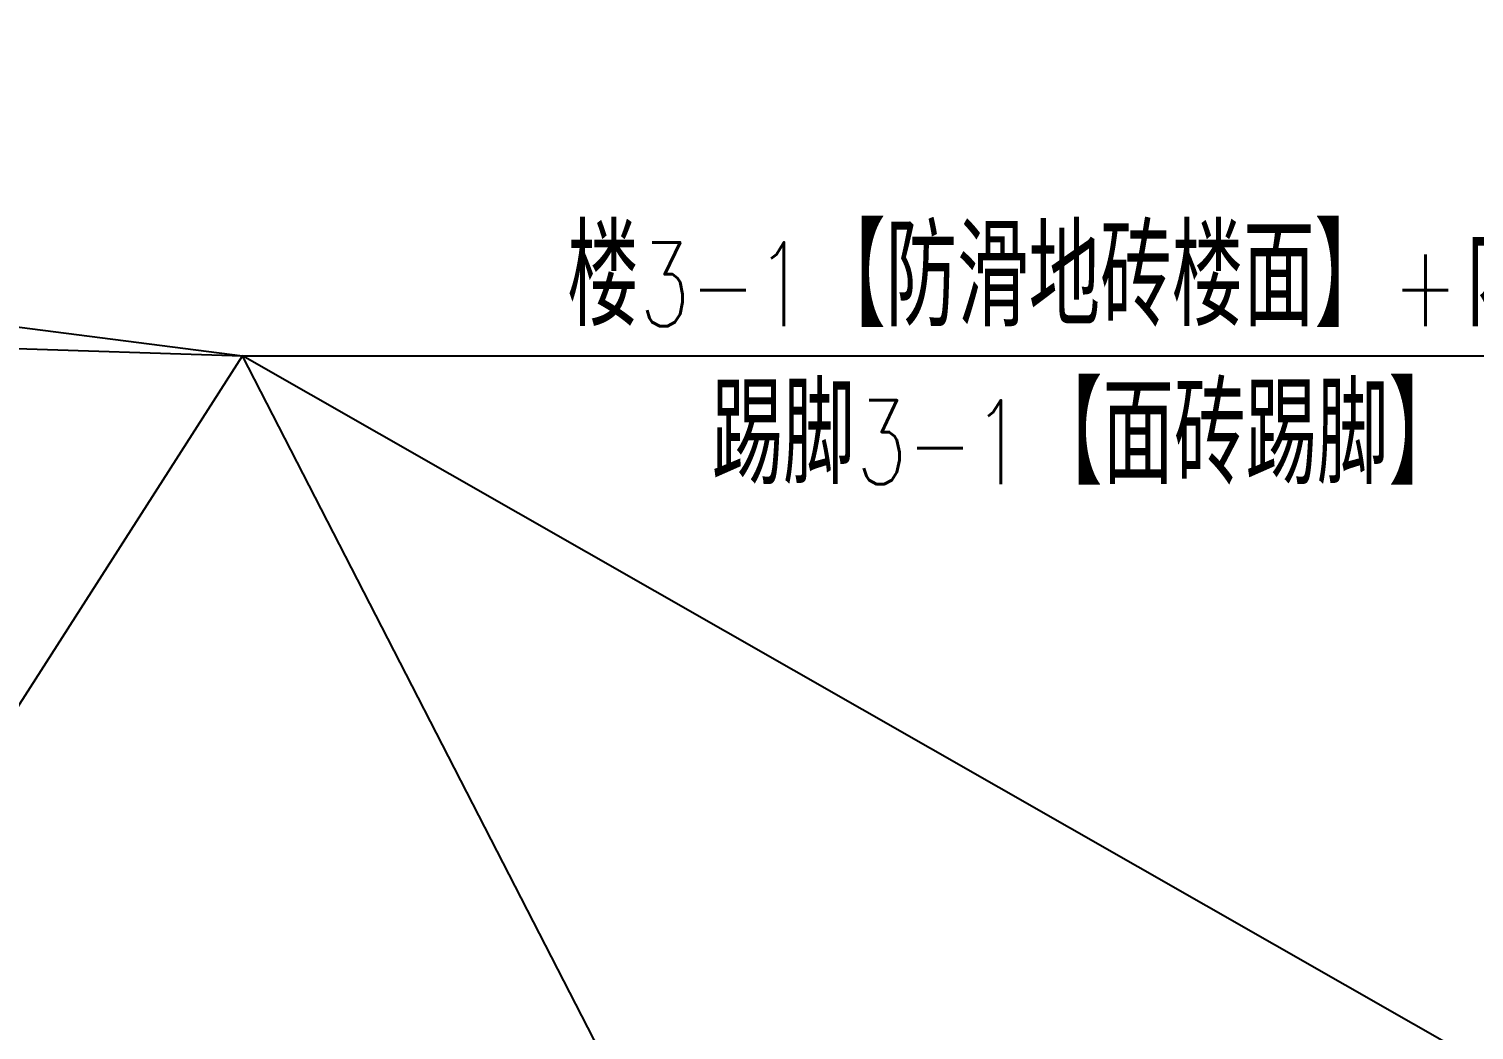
# Model space of a CAD drawing. Extents: x -954573 to 446329, y 489853 to 1226784.
# Drawn here: x -120706 to -95052, y 842677 to 860440 of the extents above; entities that cross this region are included whole.
import ezdxf

# ---------------------------------------------------------------- set-up
doc = ezdxf.new("R2010")
doc.units = 0
doc.header["$LTSCALE"] = 10
doc.header["$MEASUREMENT"] = 0
doc.layers.add('建-引出', color=3, linetype='Continuous')
doc.styles.add('A-STANDARD', font='SIMPLEX', dxfattribs={"bigfont": 'GBCBIG'})

msp = doc.modelspace()

# ---------------------------------------------------------------- linework, layer by layer
at = {"layer": '建-引出'}
for p, q in [((-162070, 860440), (-116914.5, 854640)), ((-165670, 856250), (-116914.5, 854640)), ((-132590, 830170), (-116914.5, 854640)), ((-116914.5, 854640), (-81834.5, 854640)), ((-104350, 830230), (-116914.5, 854640)), ((-74290, 830330), (-116914.5, 854640))]:
    msp.add_line(p, q, dxfattribs=at)

# ---------------------------------------------------------------- texts
at = {"layer": '建-引出', "color": 7, "style": 'A-STANDARD'}
for s, height, p in [('楼', 1763, (-111151.2, 855165)), ('【防滑地砖楼面】', 1762.96, (-106767.8, 855165)), ('内', 1763, (-95201.2, 855165)), ('踢脚', 1762.96, (-108584.5, 852365)), ('【面砖踢脚】', 1762.96, (-102917.8, 852365))]:
    msp.add_text(s, height=height, dxfattribs=at).set_placement(p)
at = {"layer": '建-引出', "color": 7, "style": 'A-STANDARD', "width": 0.705882}
for s, p in [('3-1', (-109867.8, 855165)), ('+', (-96501.2, 855165)), ('3-1', (-106017.8, 852365))]:
    msp.add_text(s, height=1487.5, dxfattribs=at).set_placement(p)

doc.saveas('drawing.dxf')
